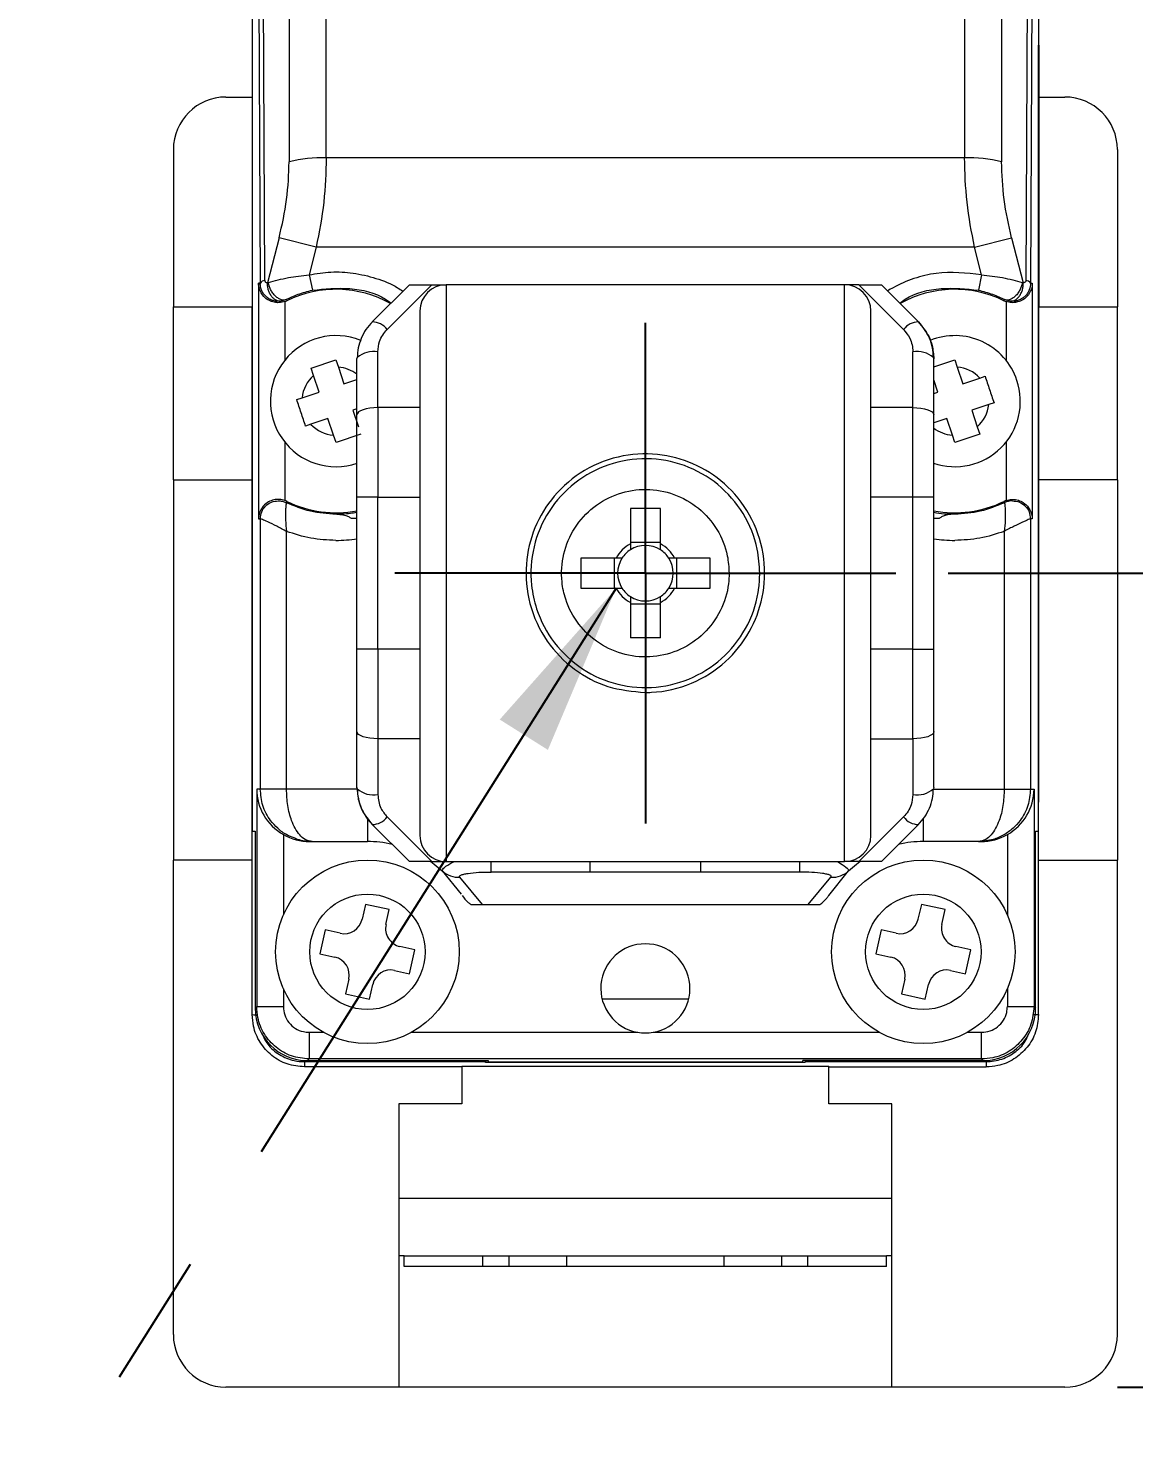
# Paper-space layout '시트2-ENG' of a CAD drawing. Header units: millimetres. Extents: x 5 to 415, y 5 to 292.
# Drawn here: x 26.08 to 47.15, y 161.94 to 188.97 of the extents above; entities that cross this region are included whole.
import ezdxf

# ---------------------------------------------------------------- set-up
doc = ezdxf.new("R2010")
doc.units = ezdxf.units.MM
doc.linetypes.add('CENTERX2', pattern=[20.32, 12.7, -2.54, 2.54, -2.54])
doc.layers.add('CENTER_LINE', color=7, linetype='CENTERX2')
doc.styles.add('SLDTEXTSTYLE0', font='TXT', dxfattribs={"width": 0.7})
doc.dimstyles.new('SLDDIMSTYLE5', dxfattribs={"dimtxt": 4, "dimasz": 3.302, "dimexe": 0, "dimexo": 0.0625, "dimgap": 1, "dimtad": 1, "dimdec": 1, "dimrnd": 1e-09, "dimzin": 12, "dimdsep": 46, "dimtxsty": 'SLDTEXTSTYLE0', "dimsah": 1, "dimcen": 0.09, "dimadec": 0, "dimazin": 3, "dimtfac": 1, "dimtdec": 1, "dimtofl": 0, "dimtmove": 0, "dimatfit": 3, "dimfxl": 1, "dimfrac": 2, "dimtolj": 1, "dimtzin": 12, "dimarcsym": 0})
doc.dimstyles.new('SLDDIMSTYLE6', dxfattribs={"dimtxt": 0.18, "dimasz": 3.302, "dimexe": 0, "dimexo": 0.0625, "dimgap": 0, "dimtad": 0, "dimtih": 1, "dimtoh": 1, "dimdec": 0, "dimrnd": 1e-09, "dimzin": 0, "dimdsep": 46, "dimtxsty": 'Standard', "dimsah": 1, "dimcen": 0.09, "dimadec": 0, "dimazin": 0, "dimtfac": 3.302, "dimtdec": 0, "dimtofl": 0, "dimtmove": 0, "dimatfit": 3, "dimfxl": 1, "dimfrac": 2, "dimtolj": 1, "dimtzin": 0, "dimarcsym": 0})

# ---------------------------------------------------------------- blocks, each defined once
blk = doc.blocks.new('_D_49')
at = {"layer": 'CENTER_LINE'}
for p, q in [((43.617, 178.576), (57.842, 178.576)), ((56.842, 163.056), (56.842, 178.576)), ((46.842, 163.056), (57.842, 163.056))]:
    blk.add_line(p, q, dxfattribs=at)
for points in [[(56.842, 178.576), (56.334, 175.274), (57.35, 175.274)], [(56.842, 163.056), (57.35, 166.358), (56.334, 166.358)]]:
    blk.add_solid(points, dxfattribs=at)
at = {"layer": 'CENTER_LINE', "insert": (51.686, 166.022), "char_height": 4, "attachment_point": 1, "rotation": 90, "style": 'SLDTEXTSTYLE0'}
blk.add_mtext('15.5', dxfattribs=at)
blk = doc.blocks.new('SW_CENTERMARKSYMBOL_14')
at = {"layer": 'CENTER_LINE', "color": 0}
for p, q in [((0, 2.5), (0, 4.775)), ((0, 0), (0, 2.5)), ((-2.5, 0), (-4.775, 0)), ((0, 0), (-2.5, 0)), ((0, 0), (0, -2.5)), ((0, 0), (2.5, 0)), ((2.5, 0), (4.775, 0)), ((0, -2.5), (0, -4.775))]:
    blk.add_line(p, q, dxfattribs=at)

psp = doc.layouts.new('시트2-ENG')

# ---------------------------------------------------------------- linework, layer by layer
at = {"color": 7, "linetype": 'Continuous', "lineweight": 18}
for p, q in [((30.342, 194.759), (30.342, 183.659)), ((31.756, 186.498), (31.756, 192.443)), ((43.928, 192.443), (43.928, 186.498)), ((30.351, 173.659), (30.351, 192.356)), ((30.585, 184.158), (30.547, 192.212)), ((31.049, 192.342), (31.049, 186.422)), ((44.635, 192.342), (44.635, 186.422)), ((45.136, 192.212), (45.098, 184.158)), ((30.459, 192.159), (30.498, 184.104)), ((45.225, 192.159), (45.186, 184.104)), ((45.342, 188.646), (45.342, 190.386)), ((45.342, 188.646), (45.337, 188.646)), ((45.337, 173.659), (45.337, 188.646)), ((45.342, 188.646), (45.342, 183.659)), ((29.842, 187.656), (30.342, 187.656)), ((45.342, 187.656), (45.842, 187.656)), ((28.842, 186.656), (28.842, 183.656)), ((43.928, 186.498), (31.756, 186.498)), ((46.842, 186.656), (46.842, 183.656)), ((30.858, 184.973), (30.636, 184.116)), ((31.565, 184.79), (30.858, 184.973)), ((44.118, 184.79), (44.826, 184.973)), ((44.826, 184.973), (45.047, 184.116)), ((31.565, 184.79), (31.43, 184.265)), ((44.118, 184.79), (31.565, 184.79)), ((44.254, 184.265), (44.118, 184.79)), ((30.498, 184.104), (30.464, 184.104)), ((30.464, 184.104), (30.464, 179.614)), ((30.636, 184.116), (30.653, 184.119)), ((31.43, 184.265), (31.492, 183.972)), ((33.342, 184.076), (32.635, 183.369)), ((32.918, 183.223), (33.771, 184.076)), ((33.342, 184.076), (33.771, 184.076)), ((33.771, 184.076), (34.042, 184.076)), ((34.042, 184.076), (34.042, 173.076)), ((41.642, 184.076), (34.042, 184.076)), ((41.642, 173.076), (41.642, 184.076)), ((41.913, 184.076), (41.642, 184.076)), ((42.766, 183.223), (41.913, 184.076)), ((41.913, 184.076), (42.342, 184.076)), ((42.342, 184.076), (43.049, 183.369)), ((44.254, 184.265), (44.192, 183.972)), ((45.047, 184.116), (45.031, 184.119)), ((45.186, 184.104), (45.22, 184.104)), ((45.22, 184.104), (45.22, 179.614)), ((30.993, 183.796), (30.895, 183.764)), ((31.004, 183.772), (30.993, 183.796)), ((44.691, 183.796), (44.679, 183.772)), ((44.789, 183.764), (44.691, 183.796)), ((28.842, 180.356), (28.842, 183.656)), ((28.842, 183.656), (30.342, 183.656)), ((30.342, 183.659), (30.351, 183.659)), ((30.342, 183.056), (30.342, 183.656)), ((30.351, 183.656), (30.342, 183.656)), ((30.342, 179.609), (30.342, 183.559)), ((30.342, 183.559), (30.351, 183.559)), ((45.337, 183.659), (45.342, 183.659)), ((45.342, 183.656), (45.337, 183.656)), ((45.342, 183.559), (45.337, 183.559)), ((45.342, 183.056), (45.342, 183.656)), ((45.342, 183.656), (46.842, 183.656)), ((45.342, 179.609), (45.342, 183.559)), ((46.842, 180.356), (46.842, 183.656)), ((32.742, 181.735), (32.742, 182.799)), ((42.942, 181.735), (42.942, 182.799)), ((31.466, 182.488), (31.94, 182.647)), ((31.514, 182.346), (31.466, 182.488)), ((31.94, 182.647), (31.988, 182.505)), ((31.988, 182.505), (32.094, 182.189)), ((32.342, 182.662), (32.348, 182.686)), ((32.342, 181.598), (32.342, 182.662)), ((43.335, 182.686), (43.342, 182.662)), ((43.342, 181.598), (43.342, 182.662)), ((43.342, 182.513), (43.74, 182.647)), ((43.74, 182.647), (43.788, 182.505)), ((43.788, 182.505), (43.894, 182.189)), ((31.62, 182.03), (31.514, 182.346)), ((32.094, 182.189), (32.342, 182.272)), ((43.42, 182.03), (43.342, 182.263)), ((43.894, 182.189), (44.219, 182.298)), ((44.219, 182.298), (44.32, 182.332)), ((31.194, 181.887), (31.295, 181.921)), ((31.295, 181.921), (31.62, 182.03)), ((43.342, 182.004), (43.42, 182.03)), ((32.342, 181.709), (32.264, 181.683)), ((32.264, 181.683), (32.37, 181.367)), ((32.742, 181.735), (32.742, 180.024)), ((33.542, 181.735), (32.742, 181.735)), ((42.942, 181.735), (42.142, 181.735)), ((42.942, 180.024), (42.942, 181.735)), ((44.389, 181.792), (44.064, 181.683)), ((44.064, 181.683), (44.17, 181.367)), ((44.49, 181.825), (44.389, 181.792)), ((31.465, 181.415), (31.364, 181.381)), ((31.79, 181.524), (31.465, 181.415)), ((31.896, 181.208), (31.79, 181.524)), ((43.59, 181.524), (43.342, 181.441)), ((43.696, 181.208), (43.59, 181.524)), ((44.17, 181.367), (44.217, 181.225)), ((31.943, 181.066), (31.896, 181.208)), ((32.417, 181.225), (31.943, 181.066)), ((43.743, 181.066), (43.696, 181.208)), ((44.217, 181.225), (43.743, 181.066)), ((28.842, 180.356), (30.342, 180.356)), ((28.842, 180.356), (28.842, 173.106)), ((46.842, 180.356), (45.342, 180.356)), ((46.842, 180.356), (46.842, 173.106)), ((32.742, 180.024), (32.342, 180.024)), ((32.342, 177.128), (32.342, 180.024)), ((32.742, 177.128), (32.742, 180.024)), ((32.742, 180.024), (33.542, 180.024)), ((42.942, 180.024), (42.142, 180.024)), ((43.342, 180.024), (42.942, 180.024)), ((42.942, 177.128), (42.942, 180.024)), ((43.342, 177.128), (43.342, 180.024)), ((30.993, 179.921), (31.004, 179.945)), ((37.556, 179.809), (37.556, 179.134)), ((38.128, 179.809), (37.556, 179.809)), ((38.128, 179.134), (38.128, 179.809)), ((44.679, 179.945), (44.691, 179.921)), ((30.342, 174.209), (30.342, 179.609)), ((30.464, 179.614), (30.499, 179.614)), ((30.499, 179.614), (30.499, 174.459)), ((31.957, 179.701), (31.942, 179.701)), ((32.231, 179.626), (32.342, 179.626)), ((43.342, 179.626), (43.453, 179.626)), ((43.742, 179.701), (43.726, 179.701)), ((45.185, 179.614), (45.185, 174.459)), ((45.22, 179.614), (45.185, 179.614)), ((45.342, 174.209), (45.342, 179.609)), ((30.999, 174.459), (30.999, 179.374)), ((44.684, 179.374), (44.685, 174.459)), ((37.556, 179.168), (38.128, 179.168)), ((37.284, 178.862), (36.609, 178.862)), ((36.609, 178.862), (36.609, 178.29)), ((37.25, 178.29), (37.25, 178.862)), ((39.075, 178.862), (38.4, 178.862)), ((38.434, 178.862), (38.434, 178.29)), ((39.075, 178.29), (39.075, 178.862)), ((36.609, 178.29), (37.284, 178.29)), ((38.4, 178.29), (39.075, 178.29)), ((37.556, 178.018), (37.556, 177.344)), ((38.128, 177.984), (37.556, 177.984)), ((38.128, 177.344), (38.128, 178.018)), ((38.128, 177.344), (37.556, 177.344)), ((32.742, 177.128), (32.342, 177.128)), ((32.742, 177.128), (32.742, 175.418)), ((33.542, 177.128), (32.742, 177.128)), ((42.942, 177.128), (42.142, 177.128)), ((42.942, 175.418), (42.942, 177.128)), ((42.942, 177.128), (43.342, 177.128)), ((32.342, 174.491), (32.342, 175.555)), ((33.542, 175.418), (32.742, 175.418)), ((32.742, 175.418), (32.742, 174.354)), ((42.142, 175.418), (42.942, 175.418)), ((42.942, 175.418), (42.942, 174.354)), ((43.342, 174.491), (43.342, 175.555)), ((30.499, 174.459), (30.431, 174.459)), ((30.431, 174.459), (30.431, 170.313)), ((32.348, 174.466), (32.342, 174.491)), ((43.342, 174.491), (43.335, 174.466)), ((44.685, 174.459), (45.185, 174.459)), ((45.185, 174.459), (45.253, 174.459)), ((45.253, 174.459), (45.253, 170.313)), ((30.342, 174.209), (30.346, 174.209)), ((30.346, 170.159), (30.346, 174.209)), ((45.338, 174.209), (45.342, 174.209)), ((45.338, 170.159), (45.338, 174.209)), ((32.635, 173.783), (33.342, 173.076)), ((33.771, 173.076), (32.918, 173.929)), ((42.766, 173.929), (41.913, 173.076)), ((42.342, 173.076), (43.049, 173.783)), ((30.351, 173.659), (30.399, 173.659)), ((30.399, 173.659), (30.399, 170.281)), ((30.94, 173.593), (30.94, 172.06)), ((44.744, 173.593), (44.744, 172.06)), ((45.284, 173.659), (45.337, 173.659)), ((45.284, 170.281), (45.284, 173.659)), ((31.44, 173.459), (31.49, 173.459)), ((31.49, 173.459), (32.542, 173.459)), ((44.193, 173.459), (43.142, 173.459)), ((44.193, 173.459), (44.244, 173.459)), ((30.346, 173.106), (28.842, 173.106)), ((28.842, 164.056), (28.842, 173.106)), ((33.771, 173.076), (33.342, 173.076)), ((33.771, 173.076), (34.042, 173.076)), ((34.042, 173.076), (41.642, 173.076)), ((36.792, 172.878), (36.792, 173.076)), ((38.892, 173.076), (38.892, 172.878)), ((41.913, 173.076), (41.642, 173.076)), ((42.342, 173.076), (41.913, 173.076)), ((45.338, 173.106), (46.842, 173.106)), ((46.842, 164.056), (46.842, 173.106)), ((33.967, 172.901), (34.33, 172.453)), ((34.739, 172.259), (34.306, 172.778)), ((36.792, 172.878), (34.902, 172.878)), ((38.892, 172.878), (36.792, 172.878)), ((40.782, 172.878), (38.892, 172.878)), ((40.945, 172.259), (41.378, 172.778)), ((41.337, 172.433), (41.717, 172.901)), ((32.504, 172.261), (32.44, 171.976)), ((32.959, 172.16), (32.504, 172.261)), ((32.896, 171.875), (32.959, 172.16)), ((34.739, 172.259), (40.945, 172.259)), ((43.104, 172.261), (43.04, 171.976)), ((43.559, 172.16), (43.104, 172.261)), ((43.496, 171.875), (43.559, 172.16)), ((31.738, 171.774), (31.637, 171.318)), ((32.023, 171.711), (31.738, 171.774)), ((42.338, 171.774), (42.237, 171.318)), ((42.623, 171.711), (42.338, 171.774)), ((33.447, 171.394), (33.162, 171.458)), ((33.345, 170.939), (33.447, 171.394)), ((44.047, 171.394), (43.762, 171.458)), ((43.945, 170.939), (44.047, 171.394)), ((31.637, 171.318), (31.922, 171.255)), ((42.237, 171.318), (42.522, 171.255)), ((32.188, 170.837), (32.124, 170.553)), ((33.061, 171.002), (33.345, 170.939)), ((42.788, 170.837), (42.724, 170.553)), ((43.661, 171.002), (43.945, 170.939)), ((30.94, 170.653), (30.94, 170.313)), ((32.124, 170.553), (32.58, 170.452)), ((32.58, 170.452), (32.643, 170.736)), ((42.724, 170.553), (43.18, 170.452)), ((43.18, 170.452), (43.243, 170.736)), ((44.744, 170.653), (44.744, 170.313)), ((30.431, 170.313), (30.399, 170.281)), ((30.431, 170.313), (30.94, 170.313)), ((38.667, 170.456), (37.016, 170.456)), ((44.744, 170.313), (45.253, 170.313)), ((45.253, 170.313), (45.284, 170.281)), ((31.431, 169.821), (31.701, 169.821)), ((31.431, 169.821), (31.431, 169.313)), ((33.382, 169.821), (37.695, 169.821)), ((37.989, 169.821), (42.301, 169.821)), ((43.982, 169.821), (44.253, 169.821)), ((44.253, 169.313), (44.253, 169.821)), ((34.792, 169.26), (31.342, 169.26)), ((31.431, 169.313), (31.399, 169.281)), ((31.399, 169.281), (34.842, 169.281)), ((44.253, 169.313), (31.431, 169.313)), ((34.792, 169.281), (34.792, 169.26)), ((34.792, 169.248), (34.792, 169.26)), ((40.892, 169.248), (34.792, 169.248)), ((34.842, 169.281), (34.842, 169.259)), ((34.842, 169.259), (40.842, 169.259)), ((44.284, 169.281), (40.842, 169.281)), ((40.842, 169.259), (40.842, 169.281)), ((40.892, 169.281), (40.892, 169.26)), ((40.892, 169.248), (40.892, 169.26)), ((44.342, 169.26), (40.892, 169.26)), ((44.253, 169.313), (44.284, 169.281)), ((34.342, 169.162), (31.342, 169.162)), ((34.342, 169.174), (41.342, 169.174)), ((34.342, 169.162), (34.342, 169.174)), ((34.342, 169.162), (34.342, 168.456)), ((41.342, 169.162), (41.342, 169.174)), ((41.342, 168.456), (41.342, 169.162)), ((41.342, 169.162), (44.342, 169.162)), ((34.342, 168.456), (33.142, 168.456)), ((33.142, 168.456), (33.142, 163.056)), ((42.542, 168.456), (41.342, 168.456)), ((42.542, 163.056), (42.542, 168.456)), ((33.142, 166.656), (42.542, 166.656)), ((33.242, 165.556), (33.142, 165.556)), ((33.242, 165.356), (33.242, 165.556)), ((33.242, 165.556), (34.742, 165.556)), ((34.742, 165.556), (35.242, 165.556)), ((35.242, 165.356), (35.242, 165.556)), ((35.242, 165.556), (36.342, 165.556)), ((36.342, 165.356), (36.342, 165.556)), ((36.342, 165.556), (39.342, 165.556)), ((39.342, 165.356), (39.342, 165.556)), ((39.342, 165.556), (40.442, 165.556)), ((40.442, 165.356), (40.442, 165.556)), ((40.442, 165.556), (40.942, 165.556)), ((40.942, 165.556), (42.442, 165.556)), ((42.442, 165.356), (42.442, 165.556)), ((42.542, 165.556), (42.442, 165.556)), ((42.442, 165.356), (33.242, 165.356)), ((33.142, 163.056), (29.842, 163.056)), ((42.542, 163.056), (33.142, 163.056)), ((45.842, 163.056), (42.542, 163.056))]:
    psp.add_line(p, q, dxfattribs=at)
at = {"color": 8, "linetype": 'Continuous', "lineweight": 18}
for p, q in [((30.895, 183.764), (30.847, 183.762)), ((30.964, 183.755), (30.964, 182.635)), ((44.72, 183.755), (44.72, 182.635)), ((44.837, 183.765), (44.789, 183.764)), ((30.964, 181.078), (30.964, 179.962)), ((44.72, 181.078), (44.72, 179.962)), ((32.346, 174.459), (30.999, 174.459)), ((43.335, 174.459), (44.685, 174.459)), ((32.542, 173.886), (32.542, 173.459)), ((43.142, 173.886), (43.142, 173.459)), ((34.902, 172.878), (34.902, 173.076)), ((40.782, 173.076), (40.782, 172.878)), ((34.742, 165.356), (34.742, 165.556)), ((40.942, 165.356), (40.942, 165.556))]:
    psp.add_line(p, q, dxfattribs=at)
at = {"color": 7, "linetype": 'Continuous', "lineweight": 18, "flags": 128}
for points in [[(32.742, 181.735), (32.664, 181.732), (32.589, 181.724), (32.52, 181.711), (32.459, 181.694), (32.409, 181.674), (32.372, 181.65), (32.35, 181.624), (32.342, 181.598)], [(42.942, 181.735), (43.02, 181.732), (43.095, 181.724), (43.164, 181.711), (43.225, 181.694), (43.274, 181.674), (43.311, 181.65), (43.334, 181.624), (43.342, 181.598)], [(32.742, 175.418), (32.664, 175.421), (32.589, 175.429), (32.52, 175.441), (32.459, 175.458), (32.409, 175.479), (32.372, 175.503), (32.35, 175.528), (32.342, 175.555)], [(43.342, 175.555), (43.334, 175.528), (43.311, 175.503), (43.274, 175.479), (43.225, 175.458), (43.164, 175.441), (43.095, 175.429), (43.02, 175.421), (42.942, 175.418)], [(33.75, 173.076), (33.817, 173.027), (33.967, 172.901)], [(41.717, 172.901), (41.867, 173.027), (41.934, 173.076)]]:
    psp.add_lwpolyline(points, dxfattribs=at)
at = {"color": 7, "linetype": 'Continuous', "lineweight": 18}
for centre, radius in [((32.542, 171.356), 1.75), ((43.142, 171.356), 1.75), ((32.542, 171.356), 1.1), ((43.142, 171.356), 1.1)]:
    psp.add_circle(centre, radius, dxfattribs=at)
for centre, radius, start, end in [((29.842, 186.656), 1, 90, 180), ((45.842, 186.656), 1, 0, 90), ((31.716, 183.538), 2.96, 89.2196, 103.0186), ((43.968, 183.538), 2.96, 76.9814, 90.7804), ((30.591, 184.052), 0.106, 92.8684, 151.1559), ((34.042, 183.576), 0.5, 90, 180), ((41.642, 183.576), 0.5, 0, 90), ((45.093, 184.052), 0.106, 28.8451, 87.1312), ((31.942, 181.859), 2.131, 60.7445, 116.1039), ((43.742, 181.859), 2.131, 63.8961, 119.2555), ((30.842, 184.104), 0.369, 289.3449, 296.1039), ((44.842, 184.104), 0.369, 243.8961, 250.6551), ((32.629, 183.011), 0.358, 36.2952, 89.0893), ((43.055, 183.011), 0.358, 90.9107, 143.7048), ((31.942, 181.856), 1.25, 67.8202, 288.8349), ((43.742, 181.856), 1.25, 18.5391, 112.2222), ((43.742, 181.856), 0.65, 42.7923, 85.9192), ((31.942, 181.856), 0.65, 131.159, 174.2859), ((43.742, 181.856), 1.25, 250.9646, 18.5391), ((43.742, 181.856), 0.65, 311.159, 354.2859), ((31.942, 181.856), 0.65, 222.7923, 265.9192), ((30.842, 179.614), 0.369, 63.8961, 70.6551), ((31.942, 181.859), 2.131, 243.8961, 280.8193), ((43.742, 181.859), 2.131, 259.1807, 296.1039), ((44.842, 179.614), 0.369, 109.3449, 116.1039), ((37.842, 178.576), 0.627, 117.1428, 152.8572), ((37.842, 178.576), 0.53, 122.6646, 147.3354), ((37.842, 178.576), 0.53, 57.3354, 122.6646), ((37.842, 178.576), 0.627, 27.1428, 62.8572), ((37.842, 178.576), 0.53, 32.6646, 57.3354), ((37.842, 178.576), 0.53, 147.3354, 212.6646), ((37.842, 178.576), 0.53, 327.3354, 32.6646), ((37.842, 178.576), 0.627, 207.1428, 242.8572), ((37.842, 178.576), 0.53, 212.6646, 237.3354), ((37.842, 178.576), 0.53, 237.3354, 302.6646), ((37.842, 178.576), 0.627, 297.1428, 332.8572), ((37.842, 178.576), 0.53, 302.6646, 327.3354), ((32.629, 174.141), 0.358, 270.9108, 323.7048), ((43.055, 174.141), 0.358, 216.2952, 269.0893), ((34.042, 173.576), 0.5, 180, 270), ((41.642, 173.576), 0.5, 270, 0), ((32.542, 171.359), 2.1, 77.0308, 90), ((43.142, 171.359), 2.1, 90, 102.9692), ((34.284, 173.247), 0.47, 227.4768, 272.6664), ((41.4, 173.247), 0.47, 267.3336, 312.5232), ((32.099, 172.052), 0.35, 257.4821, 347.4821), ((42.699, 172.052), 0.35, 257.4821, 347.4821), ((33.238, 171.799), 0.35, 167.4821, 257.4821), ((43.838, 171.799), 0.35, 167.4821, 257.4821), ((37.842, 170.659), 0.85, 279.9708, 260.0292), ((31.846, 170.913), 0.35, 347.4821, 77.4821), ((42.446, 170.913), 0.35, 347.4821, 77.4821), ((32.985, 170.66), 0.35, 77.4821, 167.4821), ((43.585, 170.66), 0.35, 77.4821, 167.4821), ((37.842, 170.659), 0.85, 260.0292, 279.9708), ((29.842, 164.056), 1, 180, 270), ((45.842, 164.056), 1, 270, 0)]:
    psp.add_arc(centre, radius, start, end, dxfattribs=at)
at = {"color": 8, "linetype": 'Continuous', "lineweight": 18}
for centre, radius, start, end in [((32.665, 182.325), 0.481, 80.7429, 131.1599), ((43.019, 182.324), 0.481, 48.8445, 99.2556), ((31.942, 181.856), 0.65, 52.0201, 85.9192), ((43.742, 181.856), 0.65, 231.347, 265.9192), ((31.942, 181.859), 2.657, 270, 278.658), ((43.742, 181.859), 2.657, 261.342, 270), ((32.665, 174.828), 0.481, 228.8445, 279.2556), ((43.019, 174.828), 0.481, 260.7429, 311.1599)]:
    psp.add_arc(centre, radius, start, end, dxfattribs=at)
at = {"color": 7, "linetype": 'Continuous', "lineweight": 18}
for centre, major_axis, ratio, start_param, end_param in [((31.448, 174.459), (1.018, 0), 0.982697, 3.141593, 4.188702), ((44.235, 174.459), (1.018, 0), 0.982697, 5.236076, 6.283185), ((31.44, 174.459), (-1, 0), 0.999848, 1.04711, 1.570796), ((44.244, 174.459), (-1, 0), 0.999848, 1.570796, 2.094483), ((31.4, 170.281), (0.707, 0.707), 0.999695, 2.356347, 3.926839), ((44.284, 170.281), (0.707, -0.707), 0.999695, 5.497939, 7.068431)]:
    psp.add_ellipse(centre, major_axis=major_axis, ratio=ratio, start_param=start_param, end_param=end_param, dxfattribs=at)
for points, knots in [([(31.756, 186.498), (31.748, 186.217), (31.731, 185.65), (31.621, 185.078), (31.565, 184.79)], [0, 0, 0, 0, 0.495576, 1, 1, 1, 1]), ([(44.118, 184.79), (44.063, 185.078), (43.952, 185.65), (43.936, 186.217), (43.928, 186.498)], [0, 0, 0, 0, 0.504417, 1, 1, 1, 1]), ([(30.858, 184.973), (30.914, 185.216), (31.024, 185.7), (31.041, 186.183), (31.049, 186.422)], [0, 0, 0, 0, 0.504154, 1, 1, 1, 1]), ([(44.826, 184.973), (44.77, 185.216), (44.66, 185.7), (44.643, 186.183), (44.635, 186.422)], [0, 0, 0, 0, 0.504153, 1, 1, 1, 1]), ([(30.964, 183.755), (30.93, 183.746), (30.862, 183.729), (30.759, 183.739), (30.653, 183.777), (30.545, 183.861), (30.48, 183.978), (30.465, 184.066), (30.464, 184.103), (30.464, 184.104)], [0, 0, 0, 0, 0.117763, 0.235394, 0.357437, 0.547783, 0.812584, 0.994967, 1, 1, 1, 1]), ([(30.847, 183.762), (30.838, 183.762), (30.804, 183.759), (30.746, 183.771), (30.677, 183.799), (30.615, 183.841), (30.564, 183.896), (30.527, 183.96), (30.502, 184.03), (30.499, 184.079), (30.498, 184.104)], [0, 0, 0, 0, 0.048473, 0.185416, 0.322525, 0.459803, 0.595659, 0.730926, 0.865681, 1, 1, 1, 1]), ([(30.585, 184.158), (30.586, 184.155), (30.586, 184.148), (30.591, 184.136), (30.601, 184.124), (30.617, 184.115), (30.63, 184.115), (30.636, 184.116)], [0, 0, 0, 0, 0.105787, 0.213994, 0.459109, 0.727072, 1, 1, 1, 1]), ([(30.895, 183.764), (30.88, 183.764), (30.849, 183.762), (30.801, 183.778), (30.753, 183.81), (30.709, 183.858), (30.673, 183.918), (30.649, 183.985), (30.636, 184.052), (30.636, 184.095), (30.636, 184.116)], [0, 0, 0, 0, 0.113183, 0.235918, 0.365964, 0.5, 0.634036, 0.764082, 0.886817, 1, 1, 1, 1]), ([(30.653, 184.119), (30.775, 184.153), (31.005, 184.218), (31.294, 184.25), (31.43, 184.265)], [0, 0, 0, 0, 0.529808, 1, 1, 1, 1]), ([(30.993, 183.796), (30.98, 183.791), (30.952, 183.782), (30.901, 183.788), (30.845, 183.812), (30.788, 183.856), (30.736, 183.916), (30.695, 183.985), (30.666, 184.054), (30.657, 184.098), (30.653, 184.119)], [0, 0, 0, 0, 0.110626, 0.23271, 0.363836, 0.5, 0.636164, 0.76729, 0.889374, 1, 1, 1, 1]), ([(44.254, 184.265), (44.39, 184.25), (44.679, 184.218), (44.909, 184.153), (45.031, 184.119)], [0, 0, 0, 0, 0.4709453, 1, 1, 1, 1]), ([(45.031, 184.119), (45.026, 184.098), (45.017, 184.054), (44.989, 183.985), (44.948, 183.916), (44.896, 183.856), (44.839, 183.812), (44.782, 183.788), (44.732, 183.782), (44.704, 183.791), (44.691, 183.796)], [0, 0, 0, 0, 0.110626, 0.23271, 0.363836, 0.5, 0.636164, 0.76729, 0.889374, 1, 1, 1, 1]), ([(45.22, 184.104), (45.219, 184.103), (45.219, 184.066), (45.204, 183.978), (45.139, 183.861), (45.031, 183.777), (44.925, 183.739), (44.822, 183.729), (44.754, 183.746), (44.72, 183.755)], [0, 0, 0, 0, 0.005034, 0.187416, 0.452217, 0.642563, 0.764606, 0.882237, 1, 1, 1, 1]), ([(44.789, 183.764), (44.804, 183.764), (44.836, 183.762), (44.886, 183.78), (44.935, 183.813), (44.978, 183.863), (45.013, 183.924), (45.036, 183.989), (45.048, 184.055), (45.047, 184.096), (45.047, 184.116)], [0, 0, 0, 0, 0.118146, 0.244995, 0.37775, 0.512674, 0.645653, 0.772913, 0.891593, 1, 1, 1, 1]), ([(45.186, 184.104), (45.182, 184.061), (45.175, 183.995), (45.132, 183.914), (45.087, 183.859), (45.029, 183.812), (44.966, 183.781), (44.899, 183.761), (44.858, 183.764), (44.837, 183.765)], [0, 0, 0, 0, 0.230756, 0.360845, 0.50045, 0.619436, 0.773828, 0.885337, 1, 1, 1, 1]), ([(45.098, 184.158), (45.098, 184.155), (45.098, 184.148), (45.093, 184.136), (45.082, 184.124), (45.066, 184.115), (45.054, 184.115), (45.047, 184.116)], [0, 0, 0, 0, 0.107272, 0.216266, 0.463262, 0.73307, 1, 1, 1, 1]), ([(30.993, 183.796), (31.065, 183.83), (31.174, 183.881), (31.353, 183.939), (31.446, 183.961), (31.492, 183.972)], [0, 0, 0, 0, 0.50598, 0.757681, 1, 1, 1, 1]), ([(31.492, 183.972), (31.728, 183.996), (32.2, 184.043), (32.733, 183.92), (32.958, 183.752), (32.992, 183.727)], [0, 0, 0, 0, 0.458726, 0.917452, 1, 1, 1, 1]), ([(42.691, 183.727), (42.726, 183.752), (42.951, 183.92), (43.484, 184.043), (43.956, 183.996), (44.192, 183.972)], [0, 0, 0, 0, 0.082543, 0.541272, 1, 1, 1, 1]), ([(44.192, 183.972), (44.237, 183.961), (44.331, 183.939), (44.509, 183.881), (44.618, 183.83), (44.691, 183.796)], [0, 0, 0, 0, 0.242384, 0.494157, 1, 1, 1, 1]), ([(33.542, 183.576), (33.542, 183.56), (33.542, 183.526), (33.542, 183.292), (33.542, 183.024), (33.542, 182.68), (33.542, 182.137), (33.542, 181.337), (33.542, 180.449), (33.542, 179.519), (33.542, 178.576), (33.542, 177.634), (33.542, 176.865), (33.542, 176.272), (33.542, 175.684), (33.542, 175.016), (33.542, 174.365), (33.542, 173.909), (33.542, 173.627), (33.542, 173.593), (33.542, 173.576)], [0, 0, 0, 0, 0.060021, 0.119991, 0.1522, 0.184375, 0.250041, 0.315707, 0.380009, 0.440022, 0.5, 0.560013, 0.619992, 0.6522, 0.684376, 0.750042, 0.815708, 0.88001, 0.939996, 1, 1, 1, 1]), ([(42.142, 173.576), (42.142, 173.584), (42.142, 173.599), (42.142, 173.721), (42.142, 173.954), (42.142, 174.366), (42.142, 175.015), (42.142, 175.684), (42.142, 176.272), (42.142, 176.865), (42.142, 177.634), (42.142, 178.472), (42.142, 179.204), (42.142, 179.823), (42.142, 180.542), (42.142, 181.338), (42.142, 182.137), (42.142, 182.68), (42.142, 183.024), (42.142, 183.292), (42.142, 183.526), (42.142, 183.56), (42.142, 183.576)], [0, 0, 0, 0, 0.040136, 0.079945, 0.120066, 0.184354, 0.250008, 0.315661, 0.34783, 0.380032, 0.439999, 0.5, 0.540114, 0.579922, 0.620066, 0.684355, 0.750008, 0.815661, 0.84783, 0.880033, 0.939991, 1, 1, 1, 1]), ([(32.638, 183.372), (32.595, 183.324), (32.508, 183.227), (32.419, 183.056), (32.361, 182.875), (32.352, 182.749), (32.348, 182.686)], [0, 0, 0, 0, 0.251643, 0.501834, 0.751071, 1, 1, 1, 1]), ([(43.335, 182.686), (43.331, 182.75), (43.323, 182.876), (43.263, 183.059), (43.173, 183.23), (43.086, 183.327), (43.042, 183.376)], [0, 0, 0, 0, 0.249066, 0.498343, 0.748498, 1, 1, 1, 1]), ([(43.049, 183.369), (43.121, 183.281), (43.233, 183.145), (43.324, 182.897), (43.335, 182.749), (43.342, 182.662)], [0, 0, 0, 0, 0.430059, 0.666913, 1, 1, 1, 1]), ([(32.742, 182.799), (32.748, 182.866), (32.759, 182.976), (32.828, 183.12), (32.888, 183.189), (32.918, 183.223)], [0, 0, 0, 0, 0.428724, 0.713281, 1, 1, 1, 1]), ([(42.766, 183.223), (42.809, 183.17), (42.881, 183.082), (42.933, 182.932), (42.939, 182.844), (42.942, 182.799)], [0, 0, 0, 0, 0.427559, 0.711619, 1, 1, 1, 1]), ([(37.842, 176.301), (37.599, 176.324), (37.112, 176.37), (36.458, 176.725), (35.93, 177.263), (35.602, 177.971), (35.532, 178.739), (35.704, 179.458), (36.086, 180.085), (36.665, 180.575), (37.393, 180.852), (38.156, 180.869), (38.855, 180.654), (39.457, 180.236), (39.913, 179.622), (40.141, 178.875), (40.109, 178.117), (39.851, 177.431), (39.388, 176.852), (38.741, 176.438), (38.18, 176.307), (37.881, 176.302), (37.842, 176.301)], [0, 0, 0, 0, 0.0504909, 0.1008712, 0.1540504, 0.209456, 0.2619899, 0.3113938, 0.3615785, 0.4152624, 0.4706129, 0.5223841, 0.5709463, 0.6215781, 0.6762458, 0.7309774, 0.7819261, 0.8311422, 0.8825965, 0.9374894, 0.9919286, 1, 1, 1, 1]), ([(40.023, 178.576), (40.02, 178.484), (40.007, 178.148), (39.828, 177.581), (39.389, 176.979), (38.772, 176.557), (38.052, 176.363), (37.307, 176.418), (36.623, 176.717), (36.076, 177.225), (35.772, 177.804), (35.637, 178.435), (35.678, 179.088), (35.969, 179.775), (36.472, 180.327), (37.129, 180.682), (37.866, 180.8), (38.6, 180.666), (39.25, 180.297), (39.737, 179.735), (39.989, 179.127), (40.014, 178.729), (40.023, 178.576)], [0, 0, 0, 0, 0.020262, 0.073941, 0.12762, 0.181299, 0.234978, 0.288657, 0.342336, 0.396015, 0.449695, 0.483291, 0.53697, 0.59065, 0.644329, 0.698008, 0.751687, 0.805366, 0.859045, 0.912724, 0.966403, 1, 1, 1, 1]), ([(39.439, 178.576), (39.432, 178.688), (39.414, 178.979), (39.23, 179.425), (38.873, 179.837), (38.397, 180.107), (37.859, 180.204), (37.319, 180.118), (36.838, 179.859), (36.471, 179.454), (36.257, 178.951), (36.227, 178.473), (36.326, 178.011), (36.549, 177.587), (36.949, 177.215), (37.45, 176.996), (37.995, 176.955), (38.523, 177.098), (38.975, 177.407), (39.297, 177.847), (39.427, 178.262), (39.437, 178.509), (39.439, 178.576)], [0, 0, 0, 0, 0.033597, 0.087276, 0.140955, 0.194634, 0.248313, 0.301992, 0.355671, 0.40935, 0.46303, 0.516709, 0.550305, 0.603985, 0.657664, 0.711343, 0.765022, 0.818701, 0.87238, 0.926059, 0.979738, 1, 1, 1, 1]), ([(30.964, 179.962), (30.931, 179.971), (30.89, 179.982), (30.81, 179.984), (30.727, 179.971), (30.616, 179.918), (30.514, 179.815), (30.471, 179.704), (30.465, 179.631), (30.464, 179.615), (30.464, 179.614)], [0, 0, 0, 0, 0.11544, 0.141145, 0.277216, 0.412411, 0.624676, 0.915152, 0.994966, 1, 1, 1, 1]), ([(30.499, 179.614), (30.504, 179.658), (30.515, 179.748), (30.594, 179.862), (30.707, 179.941), (30.797, 179.951), (30.842, 179.956)], [0, 0, 0, 0, 0.25, 0.5, 0.75, 1, 1, 1, 1]), ([(30.842, 179.956), (30.868, 179.955), (30.92, 179.952), (30.969, 179.932), (30.993, 179.921)], [0, 0, 0, 0, 0.5, 1, 1, 1, 1]), ([(30.993, 179.921), (30.992, 179.919), (30.991, 179.913), (30.988, 179.878), (30.983, 179.823), (30.978, 179.73), (30.977, 179.58), (30.991, 179.446), (30.999, 179.374)], [0, 0, 0, 0, 0.12306, 0.248493, 0.377059, 0.509618, 0.734984, 1, 1, 1, 1]), ([(31.942, 179.701), (31.777, 179.711), (31.448, 179.73), (31.145, 179.858), (30.993, 179.921)], [0, 0, 0, 0, 0.5, 1, 1, 1, 1]), ([(32.342, 179.739), (32.314, 179.732), (32.184, 179.7), (32.057, 179.701), (31.957, 179.701)], [0, 0, 0, 0, 0.2190607, 1, 1, 1, 1]), ([(43.726, 179.701), (43.6, 179.699), (43.472, 179.697), (43.343, 179.732), (43.342, 179.732)], [0, 0, 0, 0, 0.992666, 1, 1, 1, 1]), ([(44.691, 179.921), (44.539, 179.858), (44.235, 179.73), (43.906, 179.711), (43.742, 179.701)], [0, 0, 0, 0, 0.5, 1, 1, 1, 1]), ([(44.691, 179.921), (44.691, 179.919), (44.692, 179.913), (44.696, 179.878), (44.701, 179.823), (44.705, 179.73), (44.706, 179.58), (44.692, 179.446), (44.684, 179.374)], [0, 0, 0, 0, 0.123087, 0.248535, 0.377103, 0.509653, 0.735072, 1, 1, 1, 1]), ([(44.842, 179.956), (44.814, 179.955), (44.762, 179.951), (44.714, 179.931), (44.691, 179.921)], [0, 0, 0, 0, 0.5237, 1, 1, 1, 1]), ([(44.72, 179.962), (44.753, 179.971), (44.794, 179.982), (44.874, 179.984), (44.957, 179.971), (45.067, 179.918), (45.17, 179.815), (45.213, 179.704), (45.219, 179.631), (45.219, 179.615), (45.22, 179.614)], [0, 0, 0, 0, 0.11544, 0.141145, 0.277216, 0.412411, 0.624676, 0.915152, 0.994966, 1, 1, 1, 1]), ([(44.842, 179.956), (44.887, 179.951), (44.977, 179.941), (45.09, 179.862), (45.169, 179.748), (45.179, 179.658), (45.185, 179.614)], [0, 0, 0, 0, 0.25, 0.5, 0.75, 1, 1, 1, 1]), ([(30.999, 179.374), (30.936, 179.408), (30.808, 179.476), (30.64, 179.554), (30.546, 179.596), (30.506, 179.611), (30.501, 179.613), (30.499, 179.614)], [0, 0, 0, 0, 0.260217, 0.529104, 0.765257, 0.882426, 1, 1, 1, 1]), ([(31.957, 179.701), (32.034, 179.695), (32.13, 179.687), (32.214, 179.636), (32.231, 179.626)], [0, 0, 0, 0, 0.804502, 1, 1, 1, 1]), ([(43.726, 179.701), (43.649, 179.695), (43.553, 179.687), (43.469, 179.636), (43.453, 179.626)], [0, 0, 0, 0, 0.8046172, 1, 1, 1, 1]), ([(45.185, 179.614), (45.182, 179.613), (45.177, 179.611), (45.146, 179.598), (45.098, 179.578), (45.014, 179.54), (44.875, 179.475), (44.75, 179.409), (44.684, 179.374)], [0, 0, 0, 0, 0.1194981, 0.2397405, 0.3615359, 0.4856629, 0.7308174, 1, 1, 1, 1]), ([(37.556, 179.134), (37.556, 179.103), (37.556, 179.067), (37.556, 179.028), (37.556, 179.022)], [0, 0, 0, 0, 0.842199, 1, 1, 1, 1]), ([(38.128, 179.022), (38.128, 179.049), (38.128, 179.087), (38.128, 179.124), (38.128, 179.134)], [0, 0, 0, 0, 0.711887, 1, 1, 1, 1]), ([(37.396, 178.862), (37.369, 178.862), (37.331, 178.862), (37.294, 178.862), (37.284, 178.862)], [0, 0, 0, 0, 0.711887, 1, 1, 1, 1]), ([(38.4, 178.862), (38.369, 178.862), (38.332, 178.862), (38.294, 178.862), (38.288, 178.862)], [0, 0, 0, 0, 0.842199, 1, 1, 1, 1]), ([(37.284, 178.29), (37.315, 178.29), (37.351, 178.29), (37.39, 178.29), (37.396, 178.29)], [0, 0, 0, 0, 0.842199, 1, 1, 1, 1]), ([(37.556, 178.13), (37.556, 178.103), (37.556, 178.065), (37.556, 178.029), (37.556, 178.018)], [0, 0, 0, 0, 0.7118873, 1, 1, 1, 1]), ([(38.128, 178.018), (38.128, 178.049), (38.128, 178.086), (38.128, 178.124), (38.128, 178.13)], [0, 0, 0, 0, 0.842199, 1, 1, 1, 1]), ([(38.288, 178.29), (38.315, 178.29), (38.353, 178.29), (38.389, 178.29), (38.4, 178.29)], [0, 0, 0, 0, 0.711887, 1, 1, 1, 1]), ([(31.49, 173.459), (31.444, 173.466), (31.361, 173.48), (31.25, 173.577), (31.164, 173.701), (31.082, 173.883), (31.014, 174.136), (31.004, 174.353), (30.999, 174.459)], [0, 0, 0, 0, 0.191389, 0.339653, 0.480936, 0.608398, 0.809867, 1, 1, 1, 1]), ([(32.342, 174.491), (32.348, 174.404), (32.36, 174.256), (32.451, 174.008), (32.563, 173.871), (32.635, 173.783)], [0, 0, 0, 0, 0.3330869, 0.5699404, 1, 1, 1, 1]), ([(32.348, 174.466), (32.352, 174.403), (32.361, 174.277), (32.42, 174.094), (32.51, 173.922), (32.598, 173.826), (32.642, 173.777)], [0, 0, 0, 0, 0.249066, 0.498343, 0.748498, 1, 1, 1, 1]), ([(32.742, 174.354), (32.745, 174.309), (32.751, 174.22), (32.802, 174.07), (32.874, 173.982), (32.918, 173.929)], [0, 0, 0, 0, 0.288381, 0.572441, 1, 1, 1, 1]), ([(42.942, 174.354), (42.935, 174.287), (42.925, 174.176), (42.856, 174.033), (42.796, 173.964), (42.766, 173.929)], [0, 0, 0, 0, 0.428724, 0.713281, 1, 1, 1, 1]), ([(43.045, 173.78), (43.089, 173.829), (43.175, 173.925), (43.264, 174.096), (43.323, 174.278), (43.331, 174.403), (43.335, 174.466)], [0, 0, 0, 0, 0.2516428, 0.5018337, 0.7510709, 1, 1, 1, 1]), ([(44.685, 174.459), (44.68, 174.353), (44.67, 174.136), (44.602, 173.883), (44.52, 173.701), (44.434, 173.578), (44.323, 173.48), (44.24, 173.466), (44.193, 173.459)], [0, 0, 0, 0, 0.190183, 0.391587, 0.518897, 0.659859, 0.807345, 1, 1, 1, 1]), ([(45.185, 174.459), (45.175, 174.353), (45.155, 174.136), (45.017, 173.883), (44.852, 173.701), (44.678, 173.578), (44.456, 173.48), (44.288, 173.466), (44.193, 173.459)], [0, 0, 0, 0, 0.1901815, 0.391587, 0.5188144, 0.6598591, 0.8072141, 1, 1, 1, 1]), ([(31.49, 173.459), (31.395, 173.463), (31.275, 173.468), (31.166, 173.518), (31.143, 173.528)], [0, 0, 0, 0, 0.797018, 1, 1, 1, 1]), ([(34.306, 172.778), (34.301, 172.785), (34.292, 172.799), (34.321, 172.819), (34.379, 172.838), (34.489, 172.858), (34.668, 172.875), (34.823, 172.877), (34.902, 172.878)], [0, 0, 0, 0, 0.1196294, 0.2358823, 0.3544993, 0.4796601, 0.7365804, 1, 1, 1, 1]), ([(41.378, 172.778), (41.382, 172.785), (41.391, 172.799), (41.363, 172.819), (41.306, 172.837), (41.195, 172.857), (41.016, 172.875), (40.86, 172.877), (40.782, 172.878)], [0, 0, 0, 0, 0.118245, 0.235831, 0.351657, 0.479645, 0.73658, 1, 1, 1, 1]), ([(34.346, 172.433), (34.381, 172.384), (34.429, 172.318), (34.496, 172.271), (34.515, 172.259)], [0, 0, 0, 0, 0.721928, 1, 1, 1, 1]), ([(41.169, 172.259), (41.216, 172.295), (41.281, 172.345), (41.325, 172.414), (41.337, 172.433)], [0, 0, 0, 0, 0.721901, 1, 1, 1, 1]), ([(34.515, 172.259), (34.525, 172.259), (34.545, 172.259), (34.586, 172.259), (34.632, 172.259), (34.673, 172.259), (34.707, 172.259), (34.729, 172.259), (34.739, 172.259)], [0, 0, 0, 0, 0.302904, 0.5868, 0.763479, 0.863466, 0.940683, 1, 1, 1, 1]), ([(40.945, 172.259), (40.958, 172.259), (40.985, 172.259), (41.026, 172.259), (41.091, 172.259), (41.135, 172.259), (41.159, 172.259), (41.169, 172.259)], [0, 0, 0, 0, 0.081806, 0.163008, 0.304881, 0.721802, 1, 1, 1, 1]), ([(31.431, 169.313), (31.316, 169.324), (31.088, 169.347), (30.787, 169.524), (30.563, 169.779), (30.447, 170.059), (30.435, 170.242), (30.431, 170.313)], [0, 0, 0, 0, 0.219954, 0.43457, 0.649243, 0.863978, 1, 1, 1, 1]), ([(30.94, 170.313), (30.945, 170.258), (30.955, 170.149), (31.039, 170.002), (31.163, 169.89), (31.302, 169.83), (31.394, 169.824), (31.431, 169.821)], [0, 0, 0, 0, 0.2121897, 0.4239717, 0.641513, 0.8550561, 1, 1, 1, 1]), ([(44.253, 169.821), (44.308, 169.827), (44.417, 169.837), (44.564, 169.921), (44.675, 170.045), (44.736, 170.183), (44.742, 170.275), (44.744, 170.313)], [0, 0, 0, 0, 0.212202, 0.423999, 0.641521, 0.855071, 1, 1, 1, 1]), ([(45.253, 170.313), (45.241, 170.197), (45.218, 169.97), (45.042, 169.669), (44.787, 169.445), (44.507, 169.329), (44.324, 169.317), (44.253, 169.313)], [0, 0, 0, 0, 0.2198969, 0.4345122, 0.6491847, 0.8639199, 1, 1, 1, 1]), ([(30.346, 170.159), (30.364, 170.157), (30.396, 170.154), (30.429, 170.157), (30.443, 170.159)], [0, 0, 0, 0, 0.560005, 1, 1, 1, 1]), ([(31.342, 169.162), (31.23, 169.173), (31.006, 169.195), (30.707, 169.367), (30.482, 169.62), (30.363, 169.9), (30.35, 170.085), (30.346, 170.159)], [0, 0, 0, 0, 0.2147035, 0.4294078, 0.6440927, 0.8587702, 1, 1, 1, 1]), ([(45.338, 170.159), (45.327, 170.046), (45.305, 169.822), (45.133, 169.524), (44.881, 169.299), (44.6, 169.179), (44.415, 169.167), (44.342, 169.162)], [0, 0, 0, 0, 0.214704, 0.429408, 0.644093, 0.85877, 1, 1, 1, 1]), ([(45.24, 170.159), (45.259, 170.16), (45.291, 170.163), (45.324, 170.16), (45.338, 170.159)], [0, 0, 0, 0, 0.560004, 1, 1, 1, 1]), ([(30.544, 169.77), (30.573, 169.71), (30.646, 169.559), (30.859, 169.384), (31.108, 169.275), (31.275, 169.264), (31.342, 169.26)], [0, 0, 0, 0, 0.198048, 0.49978, 0.801501, 1, 1, 1, 1]), ([(44.342, 169.26), (44.443, 169.27), (44.646, 169.289), (44.91, 169.447), (45.083, 169.616), (45.129, 169.741), (45.14, 169.771)], [0, 0, 0, 0, 0.301284, 0.602569, 0.903829, 1, 1, 1, 1]), ([(31.342, 169.26), (31.343, 169.242), (31.346, 169.209), (31.343, 169.177), (31.342, 169.162)], [0, 0, 0, 0, 0.560004, 1, 1, 1, 1]), ([(44.342, 169.162), (44.344, 169.18), (44.347, 169.213), (44.343, 169.246), (44.342, 169.26)], [0, 0, 0, 0, 0.560005, 1, 1, 1, 1])]:
    psp.add_open_spline(points, degree=3, knots=knots, dxfattribs=at)
at = {"color": 8, "linetype": 'Continuous', "lineweight": 18}
for points, knots in [([(31.43, 184.265), (31.568, 184.288), (31.846, 184.333), (32.279, 184.309), (32.708, 184.208), (33.029, 184.084), (33.185, 183.976), (33.218, 183.953)], [0, 0, 0, 0, 0.226213, 0.452631, 0.693536, 0.935483, 1, 1, 1, 1]), ([(44.254, 184.265), (43.964, 184.298), (43.527, 184.347), (42.96, 184.203), (42.654, 184.075), (42.495, 183.979), (42.461, 183.958)], [0, 0, 0, 0, 0.46639, 0.700502, 0.934614, 1, 1, 1, 1]), ([(31.143, 173.528), (31.097, 173.545), (30.985, 173.588), (30.832, 173.702), (30.666, 173.883), (30.529, 174.136), (30.509, 174.353), (30.499, 174.459)], [0, 0, 0, 0, 0.130966, 0.316821, 0.484642, 0.749693, 1, 1, 1, 1]), ([(33.967, 172.901), (33.968, 172.914), (33.97, 172.94), (34.069, 173.013), (34.162, 173.063), (34.187, 173.076)], [0, 0, 0, 0, 0.415304, 0.845033, 1, 1, 1, 1]), ([(41.497, 173.076), (41.513, 173.068), (41.605, 173.02), (41.711, 172.943), (41.715, 172.915), (41.717, 172.901)], [0, 0, 0, 0, 0.0950468, 0.5575842, 1, 1, 1, 1])]:
    psp.add_open_spline(points, degree=3, knots=knots, dxfattribs=at)
at = {"color": 7, "linetype": 'Continuous', "lineweight": 18}
for points in [[(44.32, 182.332), (44.348, 182.247), (44.405, 182.079), (44.461, 181.91), (44.49, 181.825)], [(31.364, 181.381), (31.336, 181.465), (31.279, 181.634), (31.222, 181.803), (31.194, 181.887)], [(32.342, 180.024), (32.342, 180.293), (32.342, 180.829), (32.342, 181.342), (32.342, 181.598)], [(43.342, 180.024), (43.342, 180.293), (43.342, 180.829), (43.342, 181.342), (43.342, 181.598)], [(31.942, 179.201), (31.781, 179.209), (31.459, 179.223), (31.152, 179.324), (30.999, 179.374)], [(44.684, 179.374), (44.531, 179.324), (44.225, 179.223), (43.903, 179.209), (43.742, 179.201)], [(32.342, 175.555), (32.342, 175.811), (32.342, 176.323), (32.342, 176.86), (32.342, 177.128)], [(43.342, 175.555), (43.342, 175.811), (43.342, 176.323), (43.342, 176.86), (43.342, 177.128)], [(30.999, 174.459), (30.934, 174.459), (30.805, 174.459), (30.641, 174.459), (30.525, 174.459), (30.508, 174.459), (30.499, 174.459)]]:
    psp.add_open_spline(points, degree=3, dxfattribs=at)

# ---------------------------------------------------------------- block references
at = {"layer": 'CENTER_LINE'}
psp.add_blockref('SW_CENTERMARKSYMBOL_14', (37.842, 178.576), dxfattribs=at)

# ---------------------------------------------------------------- dimensions: what is measured, and where the dimension line sits
dim = psp.add_linear_dim(base=(56.842, 178.576), p1=(45.842, 163.056), p2=(42.617, 178.576), angle=90, dimstyle='SLDDIMSTYLE5', dxfattribs=at)
dim.commit()
dim.dimension.update_dxf_attribs({"geometry": '_D_49', "text_midpoint": (56.842, 170.816), "dimtype": 160})

# ---------------------------------------------------------------- leaders
psp.add_leader([(37.284, 178.29), (17.216, 146.432)], dimstyle='SLDDIMSTYLE6', dxfattribs=at)

doc.saveas('drawing.dxf')
